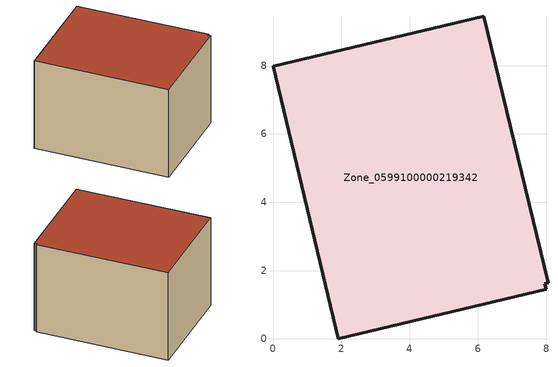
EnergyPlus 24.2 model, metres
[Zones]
Zone_0599100000219342
 floor ground (C_G): 8.05,1.64 7.95,1.61 7.99,1.46 1.91,0 0,7.98 6.17,9.45 z0
 wall outside (C_F): 8.05,1.64 6.17,9.45 0,7.98 1.91,0 7.99,1.46 7.95,1.61 8.05,1.64 z0:5.79
 roof outside (C_R): 7.95,1.61 8.05,1.64 6.17,9.45 0,7.98 1.91,0 7.99,1.46 z5.79
[BUILDING]
Pand.0599100000219342: North Axis=0; Terrain=City; Loads Convergence Tolerance Value=0.04; Temperature Convergence Tolerance Value=0.4; Solar Distribution=FullExterior; Maximum Number of Warmup Days=25; Minimum Number of Warmup Days=1
[Site:Location]
Rotterdam.The.Hague.AP_ZH_NLD Design_Conditions: Latitude=51.96; Longitude=4.45; Time Zone=1; Elevation=-4.5
[SITE:GROUNDTEMPERATURE:BUILDINGSURFACE]
18, 18, 18, 18, 18, 18, 18, 18, 18, 18, 18, 18
[MATERIAL] Thermal Absorptance=0.9; Solar Absorptance=0.7; Visible Absorptance=0.7
Name | Roughness | Thickness | Conductivity | Density | Specific Heat
G.TC.1965-1974 | MediumSmooth | 0.15 | 0.882353 | 540 | 1210
F.TC.1965-1974 | Rough | 0.3 | 0.697674 | 1920 | 840
R.TC.1965-1974 | MediumRough | 0.2 | 0.232558 | 1500 | 1000
[CONSTRUCTION]
C_G: G.TC.1965-1974
C_F: F.TC.1965-1974
C_R: R.TC.1965-1974
[ZONE]
Zone_0599100000219342: Type=1; Multiplier=1; Ceiling Height=Autocalculate; Volume=Autocalculate; Floor Area=autocalculate; Part of Total Floor Area=Yes
[ZONEINFILTRATION:DESIGNFLOWRATE]
Infil_Zone_0599100000219342: Zone or ZoneList or Space or SpaceList=Zone_0599100000219342; Schedule=AlwaysOn; Design Flow Rate Calculation Method=Flow/Area; Flow Rate per Floor Area=0.003; Constant Term Coefficient=1; Temperature Term Coefficient=0; Velocity Term Coefficient=0; Velocity Squared Term Coefficient=0
[HVACTEMPLATE:ZONE:IDEALLOADSAIRSYSTEM]
Zone_0599100000219342: Maximum Heating Supply Air Temperature=50; Minimum Cooling Supply Air Temperature=13; Maximum Heating Supply Air Humidity Ratio=0.0156; Minimum Cooling Supply Air Humidity Ratio=0.0077; Heating Limit=NoLimit; Cooling Limit=NoLimit; Dehumidification Control Type=ConstantSensibleHeatRatio; Cooling Sensible Heat Ratio=0.7; Dehumidification Setpoint=60; Humidification Control Type=None; Humidification Setpoint=30; Outdoor Air Method=None; Outdoor Air Flow Rate per Person=0.00944; Outdoor Air Flow Rate per Zone Floor Area=0; Outdoor Air Flow Rate per Zone=0; Demand Controlled Ventilation Type=None; Outdoor Air Economizer Type=NoEconomizer; Heat Recovery Type=None; Sensible Heat Recovery Effectiveness=0.7; Latent Heat Recovery Effectiveness=0.65
[ZONECONTROL:THERMOSTAT]
ThermostatControl_Zone_0599100000219342: Zone or ZoneList=Zone_0599100000219342; Control Type Schedule=DualSetpointControlType; Control 1=Thermostat_Zone_0599100000219342; Temperature Difference Between Cutout And Setpoint=0
[THERMOSTATSETPOINT:DUALSETPOINT]
Thermostat_Zone_0599100000219342: Heating Setpoint Temperature Schedule=HeatingSetpoint_Zone_0599100000219342; Cooling Setpoint Temperature Schedule=CoolingSetpoint_Zone_0599100000219342
[SCHEDULE:COMPACT]
HeatingSetpoint_Zone_0599100000219342: Through: 12/31, For: AllDays, Until: 24:00, 21
CoolingSetpoint_Zone_0599100000219342: Through: 12/31, For: AllDays, Until: 24:00, 24
DualSetpointControlType: Through: 12/31, For: AllDays, Until: 24:00, 4
AlwaysOn: Through: 12/31, For: AllDays, Until: 24:00, 1
